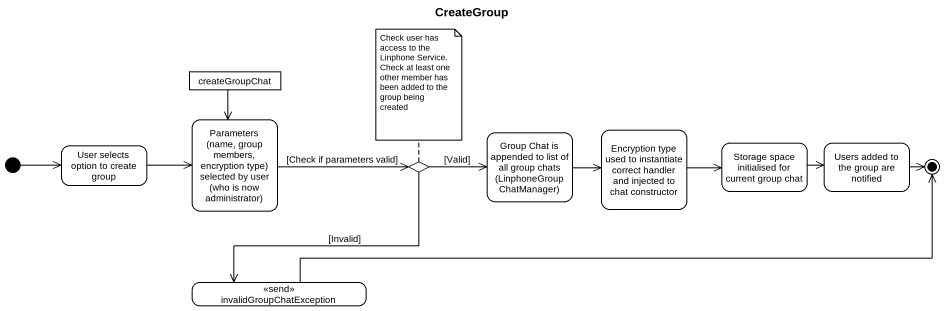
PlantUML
@startuml
title CreateGroup
hide empty description
state createGroupChat <<object>>
state "User selects option to create group" as User_selects_option_to
state "Parameters (name, group members, encryption type) selected by user (who is now administrator)" as Parameters_name_group
state "Group Chat is appended to list of all group chats (LinphoneGroupChatManager)" as Group_Chat_is_appended_to
state "Encryption type used to instantiate correct handler and injected to chat constructor" as Encryption_type_used_to
state "Storage space initialised for current group chat" as Storage_space_initialised
state "Users added to the group are notified" as Users_added_to_the_group
state choice1 <<choice>>
state invalidGroupChatException <<send>>
[*] -right-> User_selects_option_to
createGroupChat --> Parameters_name_group
User_selects_option_to -right-> Parameters_name_group
Parameters_name_group -right-> choice1 : [Check if parameters valid]
Group_Chat_is_appended_to -right-> Encryption_type_used_to
Encryption_type_used_to -right-> Storage_space_initialised
Storage_space_initialised -right-> Users_added_to_the_group
choice1 -right-> Group_Chat_is_appended_to : [Valid]
choice1 --> invalidGroupChatException : [Invalid]
Users_added_to_the_group -right-> [*]
invalidGroupChatException -right-> [*]
note top of choice1
  Check user has access to the Linphone Service.
  Check at least one other member has been added to the group being created
end note
@enduml
